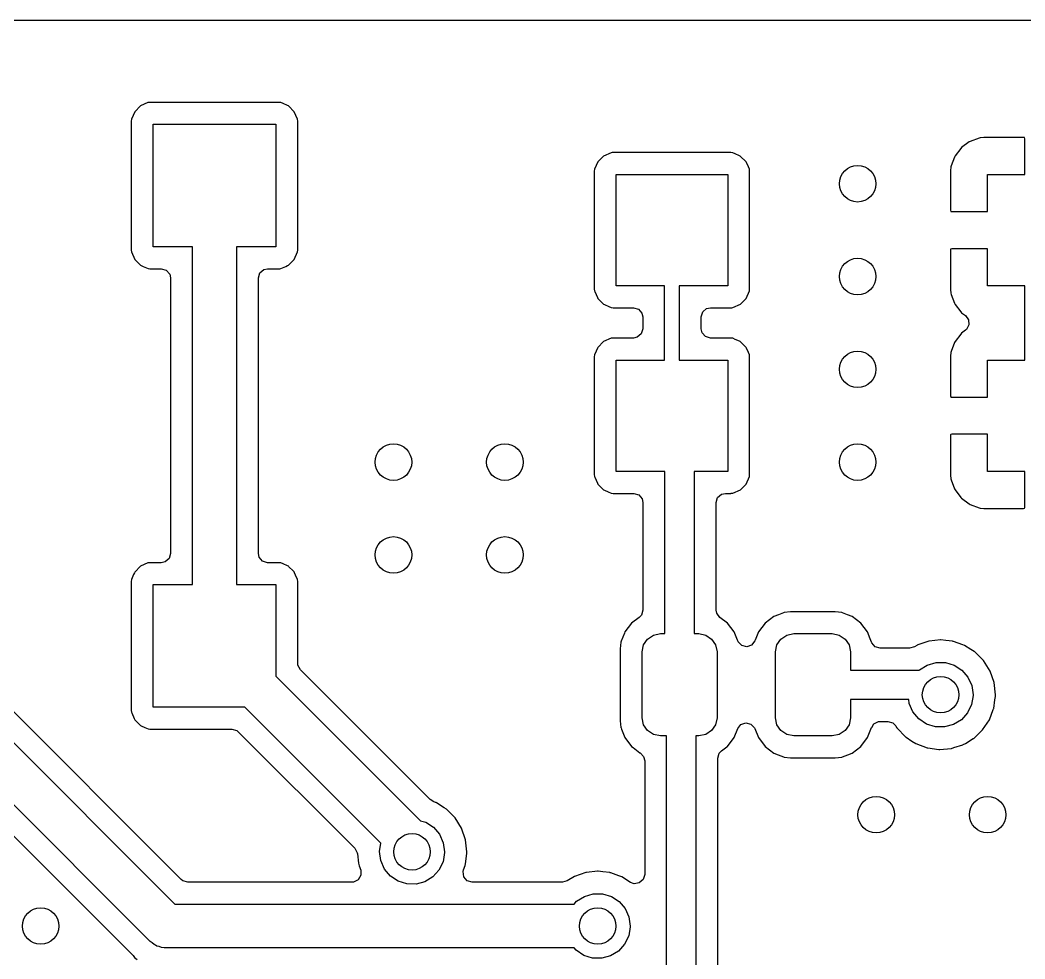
# Model space of a CAD drawing. Extents: x 0.02 to 3.18, y 0.02 to 2.78.
# Drawn here: x 0.829 to 1.37, y 2.272 to 2.778 of the extents above; entities that cross this region are included whole.
import ezdxf

# ---------------------------------------------------------------- set-up
doc = ezdxf.new("R2010")
doc.units = 0
doc.header["$MEASUREMENT"] = 0
doc.layers.add('BLACK', color=7, linetype='CONTINUOUS')

msp = doc.modelspace()

# ---------------------------------------------------------------- linework, layer by layer
at = {"layer": 'BLACK', "linetype": 'CONTINUOUS'}
for p, q in [((0.026772, 2.77819), (3.17323, 2.77819)), ((0.897793, 2.73372), (0.893766, 2.73193)), ((0.898388, 2.73379), (0.897793, 2.73372)), ((0.898679, 2.73383), (0.898388, 2.73379)), ((0.898825, 2.73385), (0.898679, 2.73383)), ((0.898679, 2.73383), (0.898679, 2.73383)), ((0.96834, 2.73385), (0.898825, 2.73385)), ((0.969351, 2.73373), (0.96834, 2.73385)), ((0.97062, 2.73317), (0.969351, 2.73373)), ((0.972964, 2.73213), (0.97062, 2.73317)), ((0.890652, 2.72882), (0.88887, 2.72478)), ((0.893766, 2.73193), (0.890652, 2.72882)), ((0.973382, 2.73195), (0.972964, 2.73213)), ((0.972964, 2.73213), (0.972964, 2.73213)), ((0.976502, 2.72883), (0.973382, 2.73195)), ((0.978291, 2.7248), (0.976502, 2.72883)), ((0.88887, 2.72478), (0.888752, 2.72377)), ((0.888752, 2.72377), (0.888752, 2.65426)), ((0.978413, 2.72377), (0.978291, 2.7248)), ((0.978413, 2.65426), (0.978413, 2.72377)), ((0.900583, 2.65602), (0.900583, 2.72202)), ((0.900583, 2.72202), (0.966583, 2.72202)), ((0.966583, 2.72202), (0.966583, 2.65602)), ((1.34001, 2.71251), (1.336, 2.7095)), ((1.34063, 2.71285), (1.34001, 2.71251)), ((1.34537, 2.71463), (1.34063, 2.71285)), ((1.34597, 2.71477), (1.34537, 2.71463)), ((1.34797, 2.71499), (1.34597, 2.71477)), ((1.34824, 2.715), (1.34797, 2.71499)), ((1.36947, 2.715), (1.34824, 2.715)), ((1.36977, 2.71493), (1.36947, 2.715)), ((1.36982, 2.71489), (1.36977, 2.71493)), ((1.37, 2.71429), (1.36982, 2.71489)), ((1.37, 2.695), (1.37, 2.71429)), ((1.14721, 2.70671), (1.14318, 2.70492)), ((1.14781, 2.70678), (1.14721, 2.70671)), ((1.1481, 2.70681), (1.14781, 2.70678)), ((1.14824, 2.70683), (1.1481, 2.70681)), ((1.1481, 2.70681), (1.1481, 2.70681)), ((1.21176, 2.70683), (1.14824, 2.70683)), ((1.21277, 2.70671), (1.21176, 2.70683)), ((1.21404, 2.70615), (1.21277, 2.70671)), ((1.21638, 2.70512), (1.21404, 2.70615)), ((1.3355, 2.709), (1.33249, 2.70499)), ((1.336, 2.7095), (1.3355, 2.709)), ((1.14007, 2.7018), (1.13829, 2.69777)), ((1.14318, 2.70492), (1.14007, 2.7018)), ((1.2168, 2.70493), (1.21638, 2.70512)), ((1.21638, 2.70512), (1.21638, 2.70512)), ((1.21992, 2.70182), (1.2168, 2.70493)), ((1.2201, 2.7014), (1.21992, 2.70182)), ((1.22116, 2.69903), (1.2201, 2.7014)), ((1.2201, 2.7014), (1.2201, 2.7014)), ((1.33215, 2.70437), (1.33037, 2.69963)), ((1.33249, 2.70499), (1.33215, 2.70437)), ((1.13829, 2.69777), (1.13817, 2.69676)), ((1.13817, 2.69676), (1.13817, 2.63324)), ((1.15, 2.635), (1.15, 2.695)), ((1.15, 2.695), (1.21, 2.695)), ((1.21, 2.695), (1.21, 2.635)), ((1.22171, 2.69779), (1.22116, 2.69903)), ((1.22183, 2.69676), (1.22171, 2.69779)), ((1.22183, 2.63324), (1.22183, 2.69676)), ((1.33001, 2.69703), (1.33, 2.69676)), ((1.33, 2.69676), (1.33, 2.67571)), ((1.33023, 2.69903), (1.33001, 2.69703)), ((1.33037, 2.69963), (1.33023, 2.69903)), ((1.35, 2.675), (1.35, 2.695)), ((1.35, 2.695), (1.37, 2.695)), ((1.33, 2.67571), (1.33018, 2.67511)), ((1.33018, 2.67511), (1.33023, 2.67507)), ((1.33023, 2.67507), (1.33053, 2.675)), ((1.33053, 2.675), (1.35, 2.675)), ((0.888752, 2.65426), (0.888875, 2.65323)), ((0.888875, 2.65323), (0.890664, 2.6492)), ((0.921772, 2.65602), (0.900583, 2.65602)), ((0.921772, 2.47398), (0.921772, 2.65602)), ((0.966583, 2.65602), (0.945394, 2.65602)), ((0.945394, 2.65602), (0.945394, 2.47398)), ((0.976513, 2.64922), (0.978296, 2.65325)), ((0.978296, 2.65325), (0.978413, 2.65426)), ((1.33007, 2.65477), (1.33, 2.65447)), ((1.33, 2.65447), (1.33, 2.63324)), ((1.33011, 2.65482), (1.33007, 2.65477)), ((1.33071, 2.655), (1.33011, 2.65482)), ((1.35, 2.655), (1.33071, 2.655)), ((1.35, 2.635), (1.35, 2.655)), ((0.890664, 2.6492), (0.893783, 2.64608)), ((0.9734, 2.6461), (0.976513, 2.64922)), ((0.893783, 2.64608), (0.894202, 2.6459)), ((0.894202, 2.6459), (0.894202, 2.6459)), ((0.894202, 2.6459), (0.895198, 2.64546)), ((0.895198, 2.64546), (0.897814, 2.6443)), ((0.897814, 2.6443), (0.898825, 2.64419)), ((0.898825, 2.64419), (0.90498, 2.64419)), ((0.90498, 2.64419), (0.907662, 2.6434)), ((0.907662, 2.6434), (0.909493, 2.64129)), ((0.909493, 2.64129), (0.909941, 2.63922)), ((0.957224, 2.63922), (0.958012, 2.64191)), ((0.958012, 2.64191), (0.960124, 2.64374)), ((0.960124, 2.64374), (0.962185, 2.64419)), ((0.962185, 2.64419), (0.96834, 2.64419)), ((0.96834, 2.64419), (0.968486, 2.6442)), ((0.968486, 2.6442), (0.968777, 2.64424)), ((0.968486, 2.6442), (0.968486, 2.6442)), ((0.968777, 2.64424), (0.969372, 2.64431)), ((0.969372, 2.64431), (0.971964, 2.64546)), ((0.971964, 2.64546), (0.972981, 2.64591)), ((0.972981, 2.64591), (0.9734, 2.6461)), ((0.909941, 2.63922), (0.909941, 2.49078)), ((0.957224, 2.49078), (0.957224, 2.63922)), ((1.13817, 2.63324), (1.13829, 2.63221)), ((1.13829, 2.63221), (1.13844, 2.63187)), ((1.13844, 2.63187), (1.13844, 2.63187)), ((1.13844, 2.63187), (1.13989, 2.62862)), ((1.17606, 2.635), (1.15, 2.635)), ((1.17606, 2.595), (1.17606, 2.635)), ((1.21, 2.635), (1.18394, 2.635)), ((1.18394, 2.635), (1.18394, 2.595)), ((1.21993, 2.6282), (1.22171, 2.63223)), ((1.22171, 2.63223), (1.22183, 2.63324)), ((1.33, 2.63324), (1.33001, 2.63297)), ((1.33001, 2.63297), (1.33023, 2.63097)), ((1.33023, 2.63097), (1.33037, 2.63037)), ((1.33037, 2.63037), (1.33215, 2.62563)), ((1.37, 2.635), (1.35, 2.635)), ((1.37, 2.595), (1.37, 2.635)), ((1.13989, 2.62862), (1.14008, 2.62818)), ((1.14008, 2.62818), (1.1432, 2.62507)), ((1.1432, 2.62507), (1.14362, 2.62488)), ((1.14362, 2.62488), (1.14362, 2.62488)), ((1.14362, 2.62488), (1.14596, 2.62385)), ((1.21279, 2.62329), (1.21682, 2.62508)), ((1.21682, 2.62508), (1.21993, 2.6282)), ((1.33215, 2.62563), (1.33249, 2.62501)), ((1.33249, 2.62501), (1.3355, 2.621)), ((1.14596, 2.62385), (1.14723, 2.62329)), ((1.14723, 2.62329), (1.14824, 2.62317)), ((1.14824, 2.62317), (1.15927, 2.62317)), ((1.15927, 2.62317), (1.16195, 2.62238)), ((1.16195, 2.62238), (1.16378, 2.62027)), ((1.16378, 2.62027), (1.16423, 2.61821)), ((1.19577, 2.61821), (1.19656, 2.62089)), ((1.19656, 2.62089), (1.19867, 2.62272)), ((1.19867, 2.62272), (1.20073, 2.62317)), ((1.20073, 2.62317), (1.21176, 2.62317)), ((1.21176, 2.62317), (1.2119, 2.62319)), ((1.2119, 2.62319), (1.21219, 2.62322)), ((1.2119, 2.62319), (1.2119, 2.62319)), ((1.21219, 2.62322), (1.21279, 2.62329)), ((1.3355, 2.621), (1.336, 2.6205)), ((1.336, 2.6205), (1.33804, 2.61897)), ((1.16423, 2.61821), (1.16423, 2.61179)), ((1.19577, 2.61179), (1.19577, 2.61821)), ((1.33804, 2.61897), (1.33971, 2.61673)), ((1.33991, 2.61394), (1.33857, 2.61149)), ((1.33971, 2.61673), (1.33991, 2.61394)), ((1.16344, 2.60911), (1.16133, 2.60728)), ((1.16423, 2.61179), (1.16344, 2.60911)), ((1.19622, 2.60973), (1.19577, 2.61179)), ((1.19805, 2.60762), (1.19622, 2.60973)), ((1.3355, 2.609), (1.33249, 2.60499)), ((1.336, 2.6095), (1.3355, 2.609)), ((1.33804, 2.61103), (1.336, 2.6095)), ((1.33857, 2.61149), (1.33804, 2.61103)), ((1.14318, 2.60492), (1.14007, 2.6018)), ((1.14721, 2.60671), (1.14318, 2.60492)), ((1.14781, 2.60678), (1.14721, 2.60671)), ((1.1481, 2.60681), (1.14781, 2.60678)), ((1.14824, 2.60683), (1.1481, 2.60681)), ((1.1481, 2.60681), (1.1481, 2.60681)), ((1.15927, 2.60683), (1.14824, 2.60683)), ((1.16133, 2.60728), (1.15927, 2.60683)), ((1.20073, 2.60683), (1.19805, 2.60762)), ((1.21176, 2.60683), (1.20073, 2.60683)), ((1.21277, 2.60671), (1.21176, 2.60683)), ((1.21404, 2.60615), (1.21277, 2.60671)), ((1.21638, 2.60512), (1.21404, 2.60615)), ((1.2168, 2.60493), (1.21638, 2.60512)), ((1.21638, 2.60512), (1.21638, 2.60512)), ((1.21992, 2.60182), (1.2168, 2.60493)), ((1.33215, 2.60437), (1.33037, 2.59963)), ((1.33249, 2.60499), (1.33215, 2.60437)), ((1.13829, 2.59777), (1.13817, 2.59676)), ((1.13919, 2.5998), (1.13829, 2.59777)), ((1.13988, 2.60138), (1.13919, 2.5998)), ((1.14007, 2.6018), (1.13988, 2.60138)), ((1.13988, 2.60138), (1.13988, 2.60138)), ((1.2201, 2.6014), (1.21992, 2.60182)), ((1.22116, 2.59903), (1.2201, 2.6014)), ((1.2201, 2.6014), (1.2201, 2.6014)), ((1.22171, 2.59779), (1.22116, 2.59903)), ((1.22183, 2.59676), (1.22171, 2.59779)), ((1.33023, 2.59903), (1.33001, 2.59703)), ((1.33037, 2.59963), (1.33023, 2.59903)), ((1.13817, 2.59676), (1.13817, 2.53324)), ((1.15, 2.535), (1.15, 2.595)), ((1.15, 2.595), (1.17606, 2.595)), ((1.18394, 2.595), (1.21, 2.595)), ((1.21, 2.595), (1.21, 2.535)), ((1.22183, 2.53324), (1.22183, 2.59676)), ((1.33001, 2.59703), (1.33, 2.59676)), ((1.33, 2.59676), (1.33, 2.57571)), ((1.35, 2.575), (1.35, 2.595)), ((1.35, 2.595), (1.37, 2.595)), ((1.33, 2.57571), (1.33018, 2.57511)), ((1.33018, 2.57511), (1.33023, 2.57507)), ((1.33023, 2.57507), (1.33053, 2.575)), ((1.33053, 2.575), (1.35, 2.575)), ((1.33007, 2.55477), (1.33, 2.55447)), ((1.33, 2.55447), (1.33, 2.53324)), ((1.33011, 2.55482), (1.33007, 2.55477)), ((1.33071, 2.555), (1.33011, 2.55482)), ((1.35, 2.555), (1.33071, 2.555)), ((1.35, 2.535), (1.35, 2.555)), ((1.13817, 2.53324), (1.13829, 2.53221)), ((1.1762, 2.535), (1.15, 2.535)), ((1.1762, 2.44756), (1.1762, 2.535)), ((1.21, 2.535), (1.19195, 2.535)), ((1.19195, 2.535), (1.19195, 2.44756)), ((1.22171, 2.53223), (1.22183, 2.53324)), ((1.22183, 2.53324), (1.22183, 2.53324)), ((1.33, 2.53324), (1.33001, 2.53297)), ((1.33001, 2.53297), (1.33023, 2.53097)), ((1.37, 2.535), (1.35, 2.535)), ((1.37, 2.51553), (1.37, 2.535)), ((1.13829, 2.53221), (1.13844, 2.53187)), ((1.13844, 2.53187), (1.13844, 2.53187)), ((1.13844, 2.53187), (1.13989, 2.52862)), ((1.13989, 2.52862), (1.14008, 2.52818)), ((1.14008, 2.52818), (1.1432, 2.52507)), ((1.21682, 2.52508), (1.21993, 2.5282)), ((1.21993, 2.5282), (1.22171, 2.53223)), ((1.33023, 2.53097), (1.33037, 2.53037)), ((1.33037, 2.53037), (1.33215, 2.52563)), ((1.1432, 2.52507), (1.14362, 2.52488)), ((1.14362, 2.52488), (1.14362, 2.52488)), ((1.14362, 2.52488), (1.1456, 2.52401)), ((1.1456, 2.52401), (1.14723, 2.52329)), ((1.14723, 2.52329), (1.14824, 2.52317)), ((1.14824, 2.52317), (1.15941, 2.52317)), ((1.15941, 2.52317), (1.16209, 2.52238)), ((1.16209, 2.52238), (1.16392, 2.52027)), ((1.20457, 2.52089), (1.20668, 2.52272)), ((1.20668, 2.52272), (1.20874, 2.52317)), ((1.20874, 2.52317), (1.21176, 2.52317)), ((1.21176, 2.52317), (1.2119, 2.52319)), ((1.2119, 2.52319), (1.21219, 2.52322)), ((1.2119, 2.52319), (1.2119, 2.52319)), ((1.21219, 2.52322), (1.21279, 2.52329)), ((1.21279, 2.52329), (1.21682, 2.52508)), ((1.33215, 2.52563), (1.33249, 2.52501)), ((1.33249, 2.52501), (1.3355, 2.521)), ((1.16392, 2.52027), (1.16437, 2.51821)), ((1.16437, 2.51821), (1.16437, 2.46028)), ((1.20378, 2.51821), (1.20457, 2.52089)), ((1.20378, 2.46028), (1.20378, 2.51821)), ((1.3355, 2.521), (1.336, 2.5205)), ((1.336, 2.5205), (1.34001, 2.51749)), ((1.34001, 2.51749), (1.34063, 2.51715)), ((1.34063, 2.51715), (1.34537, 2.51537)), ((1.34537, 2.51537), (1.34597, 2.51523)), ((1.34597, 2.51523), (1.34797, 2.51501)), ((1.34797, 2.51501), (1.34824, 2.515)), ((1.34824, 2.515), (1.36929, 2.515)), ((1.36929, 2.515), (1.36989, 2.51518)), ((1.36989, 2.51518), (1.36993, 2.51523)), ((1.36993, 2.51523), (1.37, 2.51553)), ((0.909941, 2.49078), (0.909153, 2.48809)), ((0.957673, 2.48871), (0.957224, 2.49078)), ((0.897793, 2.48569), (0.893766, 2.4839)), ((0.898388, 2.48576), (0.897793, 2.48569)), ((0.898679, 2.4858), (0.898388, 2.48576)), ((0.898825, 2.48581), (0.898679, 2.4858)), ((0.898679, 2.4858), (0.898679, 2.4858)), ((0.90498, 2.48581), (0.898825, 2.48581)), ((0.907041, 2.48626), (0.90498, 2.48581)), ((0.909153, 2.48809), (0.907041, 2.48626)), ((0.959503, 2.4866), (0.957673, 2.48871)), ((0.962185, 2.48581), (0.959503, 2.4866)), ((0.96834, 2.48581), (0.962185, 2.48581)), ((0.969351, 2.4857), (0.96834, 2.48581)), ((0.97062, 2.48514), (0.969351, 2.4857)), ((0.972964, 2.4841), (0.97062, 2.48514)), ((0.973382, 2.48392), (0.972964, 2.4841)), ((0.972964, 2.4841), (0.972964, 2.4841)), ((0.890028, 2.47937), (0.88887, 2.47675)), ((0.890467, 2.48037), (0.890028, 2.47937)), ((0.890652, 2.48078), (0.890467, 2.48037)), ((0.890467, 2.48037), (0.890467, 2.48037)), ((0.893766, 2.4839), (0.890652, 2.48078)), ((0.973706, 2.48359), (0.973382, 2.48392)), ((0.975921, 2.48138), (0.973706, 2.48359)), ((0.976502, 2.4808), (0.975921, 2.48138)), ((0.976688, 2.48038), (0.976502, 2.4808)), ((0.977282, 2.47904), (0.976688, 2.48038)), ((0.978291, 2.47677), (0.977282, 2.47904)), ((0.88887, 2.47675), (0.888752, 2.47574)), ((0.888752, 2.47574), (0.888752, 2.40623)), ((0.900583, 2.40798), (0.900583, 2.47398)), ((0.900583, 2.47398), (0.921772, 2.47398)), ((0.945394, 2.47398), (0.966583, 2.47398)), ((0.966583, 2.47398), (0.966583, 2.42469)), ((0.978413, 2.47574), (0.978291, 2.47677)), ((0.978413, 2.43164), (0.978413, 2.47574)), ((1.16358, 2.4576), (1.16241, 2.45633)), ((1.16437, 2.46028), (1.16358, 2.4576)), ((1.20408, 2.45858), (1.20378, 2.46028)), ((1.20574, 2.45633), (1.20408, 2.45858)), ((1.2374, 2.45778), (1.23485, 2.45678)), ((1.24008, 2.45884), (1.2374, 2.45778)), ((1.24037, 2.45896), (1.24008, 2.45884)), ((1.24008, 2.45884), (1.24008, 2.45884)), ((1.24391, 2.45939), (1.24037, 2.45896)), ((1.26794, 2.45939), (1.24391, 2.45939)), ((1.27148, 2.45896), (1.26794, 2.45939)), ((1.27177, 2.45884), (1.27148, 2.45896)), ((1.27445, 2.45778), (1.27177, 2.45884)), ((1.27177, 2.45884), (1.27177, 2.45884)), ((1.277, 2.45678), (1.27445, 2.45778)), ((1.15827, 2.45319), (1.15468, 2.44846)), ((1.16241, 2.45633), (1.15827, 2.45319)), ((1.20988, 2.45319), (1.20574, 2.45633)), ((1.21347, 2.44846), (1.20988, 2.45319)), ((1.23012, 2.45319), (1.22653, 2.44846)), ((1.23485, 2.45678), (1.23012, 2.45319)), ((1.28173, 2.45319), (1.277, 2.45678)), ((1.28532, 2.44846), (1.28173, 2.45319)), ((1.15442, 2.44781), (1.15269, 2.44344)), ((1.15468, 2.44846), (1.15442, 2.44781)), ((1.16678, 2.44468), (1.16997, 2.44681)), ((1.16997, 2.44681), (1.17374, 2.44756)), ((1.17374, 2.44756), (1.1762, 2.44756)), ((1.19195, 2.44756), (1.19441, 2.44756)), ((1.19441, 2.44756), (1.19818, 2.44681)), ((1.19818, 2.44681), (1.20137, 2.44468)), ((1.21523, 2.444), (1.21347, 2.44846)), ((1.22653, 2.44846), (1.22477, 2.444)), ((1.23863, 2.44468), (1.24182, 2.44681)), ((1.24182, 2.44681), (1.24559, 2.44756)), ((1.24559, 2.44756), (1.26626, 2.44756)), ((1.26626, 2.44756), (1.27003, 2.44681)), ((1.27003, 2.44681), (1.27322, 2.44468)), ((1.28679, 2.44473), (1.28532, 2.44846)), ((1.15249, 2.44293), (1.15207, 2.4394)), ((1.15269, 2.44344), (1.15249, 2.44293)), ((1.1639, 2.43772), (1.16465, 2.44148)), ((1.16465, 2.44148), (1.16678, 2.44468)), ((1.20137, 2.44468), (1.2035, 2.44148)), ((1.2035, 2.44148), (1.20425, 2.43772)), ((1.21539, 2.44361), (1.21523, 2.444)), ((1.2156, 2.44315), (1.21539, 2.44361)), ((1.21754, 2.44113), (1.2156, 2.44315)), ((1.22025, 2.44048), (1.21754, 2.44113)), ((1.22289, 2.44141), (1.22025, 2.44048)), ((1.22461, 2.44361), (1.22289, 2.44141)), ((1.22477, 2.444), (1.22461, 2.44361)), ((1.23575, 2.43772), (1.2365, 2.44148)), ((1.2365, 2.44148), (1.23863, 2.44468)), ((1.27322, 2.44468), (1.27535, 2.44148)), ((1.27535, 2.44148), (1.2761, 2.43772)), ((1.28751, 2.44293), (1.28679, 2.44473)), ((1.28763, 2.4426), (1.28751, 2.44294)), ((1.28751, 2.44294), (1.28751, 2.44293)), ((1.28946, 2.44049), (1.28763, 2.4426)), ((1.31185, 2.44125), (1.31054, 2.44044)), ((1.31209, 2.44139), (1.31185, 2.44125)), ((1.31185, 2.44125), (1.31185, 2.44125)), ((1.31235, 2.44148), (1.31209, 2.44139)), ((1.31615, 2.44277), (1.31235, 2.44148)), ((1.31235, 2.44148), (1.31235, 2.44148)), ((1.31832, 2.44351), (1.31615, 2.44277)), ((1.3186, 2.44354), (1.31832, 2.44351)), ((1.3246, 2.44417), (1.3186, 2.44354)), ((1.3186, 2.44354), (1.3186, 2.44354)), ((1.32487, 2.4442), (1.3246, 2.44417)), ((1.3246, 2.44417), (1.3246, 2.44417)), ((1.32752, 2.44389), (1.32487, 2.4442)), ((1.33114, 2.44345), (1.32752, 2.44389)), ((1.33141, 2.44342), (1.33114, 2.44345)), ((1.33114, 2.44345), (1.33114, 2.44345)), ((1.33167, 2.44333), (1.33141, 2.44342)), ((1.33664, 2.44156), (1.33167, 2.44333)), ((1.33167, 2.44333), (1.33167, 2.44333)), ((1.33761, 2.44121), (1.33664, 2.44156)), ((1.341, 2.43906), (1.33761, 2.44121)), ((1.15207, 2.4394), (1.15207, 2.4006)), ((1.1639, 2.40228), (1.1639, 2.43772)), ((1.20425, 2.43772), (1.20425, 2.40228)), ((1.23575, 2.40228), (1.23575, 2.43772)), ((1.2761, 2.43772), (1.2761, 2.42787)), ((1.29214, 2.4397), (1.28946, 2.44049)), ((1.30795, 2.4397), (1.29214, 2.4397)), ((1.31054, 2.44044), (1.30795, 2.4397)), ((1.34277, 2.43794), (1.341, 2.43906)), ((1.34317, 2.43768), (1.34277, 2.43794)), ((1.34781, 2.43301), (1.34317, 2.43768)), ((0.978527, 2.43059), (0.978413, 2.43164)), ((0.979866, 2.42814), (0.978527, 2.43059)), ((1.31331, 2.42801), (1.31751, 2.43066)), ((1.31751, 2.43066), (1.32229, 2.43202)), ((1.32229, 2.43202), (1.32726, 2.43199)), ((1.32726, 2.43199), (1.33201, 2.43057)), ((1.33201, 2.43057), (1.33618, 2.42787)), ((1.3513, 2.42743), (1.34781, 2.43301)), ((0.789417, 2.42469), (0.912294, 2.30181)), ((0.915741, 2.31509), (0.802701, 2.42814)), ((0.966583, 2.42469), (1.04452, 2.34675)), ((1.04984, 2.35816), (0.979866, 2.42814)), ((1.2761, 2.42787), (1.31319, 2.42787)), ((1.31319, 2.42787), (1.31331, 2.42801)), ((1.33618, 2.42787), (1.33943, 2.4241)), ((1.35347, 2.42121), (1.3513, 2.42743)), ((1.33943, 2.4241), (1.34148, 2.41958)), ((1.34148, 2.41958), (1.34219, 2.41467)), ((1.3542, 2.41467), (1.35347, 2.42121)), ((1.34218, 2.41424), (1.34136, 2.40934)), ((1.34219, 2.41467), (1.34218, 2.41424)), ((1.35391, 2.41186), (1.35417, 2.41369)), ((1.35417, 2.41369), (1.35419, 2.41384)), ((1.35417, 2.41369), (1.35417, 2.41369)), ((1.35419, 2.41384), (1.3542, 2.41467)), ((1.30751, 2.41213), (1.2761, 2.41213)), ((1.2761, 2.41213), (1.2761, 2.40228)), ((1.30779, 2.40995), (1.30751, 2.41213)), ((1.30979, 2.40541), (1.30779, 2.40995)), ((1.34136, 2.40934), (1.33919, 2.40487)), ((1.35327, 2.40732), (1.35391, 2.41186)), ((0.89905, 2.28165), (0.772714, 2.40798)), ((0.888752, 2.40623), (0.888875, 2.4052)), ((0.888875, 2.4052), (0.889026, 2.40485)), ((0.889026, 2.40485), (0.889026, 2.40485)), ((0.889026, 2.40485), (0.890392, 2.40178)), ((0.949879, 2.40798), (0.900583, 2.40798)), ((1.02318, 2.33469), (0.949879, 2.40798)), ((1.31299, 2.40161), (1.30979, 2.40541)), ((1.33919, 2.40487), (1.33586, 2.40119)), ((1.35094, 2.40116), (1.353, 2.40661)), ((1.353, 2.40661), (1.35318, 2.40706)), ((1.35318, 2.40706), (1.35327, 2.40732)), ((1.35318, 2.40706), (1.35318, 2.40706)), ((0.890392, 2.40178), (0.890664, 2.40117)), ((0.890664, 2.40117), (0.890988, 2.40084)), ((0.890988, 2.40084), (0.890988, 2.40084)), ((0.890988, 2.40084), (0.891617, 2.40022)), ((0.891617, 2.40022), (0.893783, 2.39805)), ((0.893783, 2.39805), (0.894202, 2.39787)), ((0.894202, 2.39787), (0.894202, 2.39787)), ((0.894202, 2.39787), (0.896019, 2.39707)), ((1.15207, 2.4006), (1.15249, 2.39707)), ((1.16465, 2.39852), (1.1639, 2.40228)), ((1.16678, 2.39532), (1.16465, 2.39852)), ((1.2035, 2.39852), (1.20137, 2.39532)), ((1.20425, 2.40228), (1.2035, 2.39852)), ((1.21539, 2.39639), (1.21711, 2.39859)), ((1.21711, 2.39859), (1.21975, 2.39952)), ((1.21975, 2.39952), (1.22246, 2.39887)), ((1.22246, 2.39887), (1.2244, 2.39685)), ((1.2365, 2.39852), (1.23575, 2.40228)), ((1.23863, 2.39532), (1.2365, 2.39852)), ((1.27535, 2.39852), (1.27322, 2.39532)), ((1.2761, 2.40228), (1.27535, 2.39852)), ((1.28761, 2.39702), (1.28876, 2.39896)), ((1.28876, 2.39896), (1.29126, 2.40022)), ((1.29126, 2.40022), (1.29214, 2.4003)), ((1.29214, 2.4003), (1.29626, 2.4003)), ((1.29626, 2.4003), (1.29894, 2.39951)), ((1.29894, 2.39951), (1.3005, 2.3979)), ((1.3005, 2.3979), (1.30101, 2.39707)), ((1.31712, 2.39885), (1.31299, 2.40161)), ((1.32186, 2.39737), (1.31712, 2.39885)), ((1.32683, 2.39728), (1.32186, 2.39737)), ((1.33162, 2.39859), (1.32683, 2.39728)), ((1.33586, 2.40119), (1.33162, 2.39859)), ((1.34729, 2.39568), (1.35094, 2.40116)), ((0.769267, 2.3947), (0.889358, 2.27461)), ((0.896019, 2.39707), (0.897814, 2.39627)), ((0.897814, 2.39627), (0.898825, 2.39615)), ((0.898825, 2.39615), (0.942924, 2.39615)), ((0.942924, 2.39615), (0.945606, 2.39537)), ((0.945606, 2.39537), (0.946432, 2.3947)), ((0.946432, 2.3947), (1.00918, 2.33195)), ((1.15249, 2.39707), (1.15261, 2.39677)), ((1.15261, 2.39677), (1.15261, 2.39677)), ((1.15261, 2.39677), (1.15286, 2.39615)), ((1.15286, 2.39615), (1.15468, 2.39154)), ((1.16997, 2.39319), (1.16678, 2.39532)), ((1.17374, 2.39244), (1.16997, 2.39319)), ((1.17713, 2.39244), (1.17374, 2.39244)), ((1.17713, 2.095), (1.17713, 2.39244)), ((1.19441, 2.39244), (1.19287, 2.39244)), ((1.19287, 2.39244), (1.19287, 2.09826)), ((1.19818, 2.39319), (1.19441, 2.39244)), ((1.20137, 2.39532), (1.19818, 2.39319)), ((1.21347, 2.39154), (1.21539, 2.39639)), ((1.2244, 2.39685), (1.22461, 2.39639)), ((1.22461, 2.39639), (1.22653, 2.39154)), ((1.24182, 2.39319), (1.23863, 2.39532)), ((1.24559, 2.39244), (1.24182, 2.39319)), ((1.26626, 2.39244), (1.24559, 2.39244)), ((1.27003, 2.39319), (1.26626, 2.39244)), ((1.27322, 2.39532), (1.27003, 2.39319)), ((1.28532, 2.39154), (1.28751, 2.39707)), ((1.28751, 2.39707), (1.28761, 2.39702)), ((1.30101, 2.39707), (1.30104, 2.39702)), ((1.30104, 2.39702), (1.30126, 2.39664)), ((1.30126, 2.39664), (1.30584, 2.39191)), ((1.34252, 2.39114), (1.34729, 2.39568)), ((1.15468, 2.39154), (1.15827, 2.38681)), ((1.15827, 2.38681), (1.15902, 2.38624)), ((1.20667, 2.38438), (1.20961, 2.38661)), ((1.20961, 2.38661), (1.20988, 2.38681)), ((1.20961, 2.38661), (1.20961, 2.38661)), ((1.20988, 2.38681), (1.21347, 2.39154)), ((1.22653, 2.39154), (1.23012, 2.38681)), ((1.23012, 2.38681), (1.23485, 2.38322)), ((1.277, 2.38322), (1.28173, 2.38681)), ((1.28173, 2.38681), (1.28532, 2.39154)), ((1.30584, 2.39191), (1.30607, 2.39176)), ((1.30607, 2.39176), (1.30607, 2.39176)), ((1.30607, 2.39176), (1.30924, 2.38968)), ((1.30924, 2.38968), (1.31135, 2.3883)), ((1.31135, 2.3883), (1.31752, 2.38601)), ((1.33186, 2.38614), (1.3366, 2.38768)), ((1.3366, 2.38768), (1.33687, 2.38777)), ((1.3366, 2.38768), (1.3366, 2.38768)), ((1.33687, 2.38777), (1.33802, 2.38845)), ((1.33802, 2.38845), (1.34229, 2.391)), ((1.34229, 2.391), (1.34252, 2.39114)), ((1.34229, 2.391), (1.34229, 2.391)), ((1.15902, 2.38624), (1.16273, 2.38343)), ((1.16273, 2.38343), (1.16273, 2.38343)), ((1.16273, 2.38343), (1.1628, 2.38338)), ((1.1628, 2.38338), (1.163, 2.38322)), ((1.163, 2.38322), (1.16298, 2.38319)), ((1.16298, 2.38319), (1.16472, 2.3814)), ((1.16472, 2.3814), (1.1653, 2.37908)), ((1.2047, 2.38042), (1.20549, 2.38311)), ((1.20549, 2.38311), (1.20667, 2.38438)), ((1.23485, 2.38322), (1.23715, 2.38232)), ((1.23715, 2.38232), (1.24008, 2.38116)), ((1.24008, 2.38116), (1.24008, 2.38116)), ((1.24008, 2.38116), (1.24037, 2.38104)), ((1.27148, 2.38104), (1.27177, 2.38116)), ((1.27177, 2.38116), (1.2747, 2.38232)), ((1.27177, 2.38116), (1.27177, 2.38116)), ((1.2747, 2.38232), (1.277, 2.38322)), ((1.31752, 2.38601), (1.3178, 2.38597)), ((1.3178, 2.38597), (1.3178, 2.38597)), ((1.3178, 2.38597), (1.32377, 2.38517)), ((1.32377, 2.38517), (1.32377, 2.38517)), ((1.32377, 2.38517), (1.32405, 2.38514)), ((1.32405, 2.38514), (1.32432, 2.38516)), ((1.32432, 2.38516), (1.33033, 2.38571)), ((1.32432, 2.38516), (1.32432, 2.38516)), ((1.33033, 2.38571), (1.3306, 2.38573)), ((1.3306, 2.38573), (1.33186, 2.38614)), ((1.1653, 2.37908), (1.1653, 2.31773)), ((1.2047, 2.10522), (1.2047, 2.38042)), ((1.24037, 2.38104), (1.24391, 2.38061)), ((1.24391, 2.38061), (1.26794, 2.38061)), ((1.26794, 2.38061), (1.27148, 2.38104)), ((1.05168, 2.357), (1.04984, 2.35816)), ((1.05269, 2.35664), (1.05168, 2.357)), ((1.05295, 2.35655), (1.05269, 2.35664)), ((1.05269, 2.35664), (1.05269, 2.35664)), ((1.05318, 2.3564), (1.05295, 2.35655)), ((1.05733, 2.35377), (1.05318, 2.3564)), ((1.05851, 2.35302), (1.05733, 2.35377)), ((1.0587, 2.35282), (1.05851, 2.35302)), ((1.06137, 2.35014), (1.0587, 2.35282)), ((1.06315, 2.34835), (1.06137, 2.35014)), ((1.04452, 2.34675), (1.04735, 2.3459)), ((1.04735, 2.3459), (1.05152, 2.3432)), ((1.06664, 2.34276), (1.06315, 2.34835)), ((1.05152, 2.3432), (1.05476, 2.33944)), ((1.05476, 2.33944), (1.05682, 2.33492)), ((1.0688, 2.33654), (1.06664, 2.34276)), ((1.02248, 2.33021), (1.02318, 2.33469)), ((1.05682, 2.33492), (1.05752, 2.33)), ((1.06954, 2.33), (1.0688, 2.33654)), ((1.00918, 2.33195), (1.01052, 2.3295)), ((1.01052, 2.3295), (1.01061, 2.32893)), ((1.01061, 2.32893), (1.01111, 2.32386)), ((1.02313, 2.32529), (1.02248, 2.33021)), ((1.05751, 2.32957), (1.05669, 2.32467)), ((1.05752, 2.33), (1.05751, 2.32957)), ((1.06874, 2.3236), (1.0695, 2.32902)), ((1.0695, 2.32902), (1.06952, 2.32918)), ((1.0695, 2.32902), (1.0695, 2.32902)), ((1.06952, 2.32918), (1.06954, 2.33)), ((1.01111, 2.32386), (1.0116, 2.3224)), ((1.0116, 2.3224), (1.01234, 2.32017)), ((1.02513, 2.32074), (1.02313, 2.32529)), ((1.05669, 2.32467), (1.05452, 2.3202)), ((1.06774, 2.32036), (1.06861, 2.32265)), ((1.06861, 2.32265), (1.06874, 2.3236)), ((1.01244, 2.31737), (1.01101, 2.31497)), ((1.01234, 2.32017), (1.01244, 2.31737)), ((1.02832, 2.31694), (1.02513, 2.32074)), ((1.03246, 2.31419), (1.02832, 2.31694)), ((1.05119, 2.31652), (1.04696, 2.31392)), ((1.05452, 2.3202), (1.05119, 2.31652)), ((1.06747, 2.31931), (1.06774, 2.32036)), ((1.06786, 2.31654), (1.06747, 2.31931)), ((1.06969, 2.31443), (1.06786, 2.31654)), ((1.12742, 2.31673), (1.12361, 2.31438)), ((1.13366, 2.31885), (1.12742, 2.31673)), ((1.13393, 2.31888), (1.13366, 2.31885)), ((1.13993, 2.31951), (1.13393, 2.31888)), ((1.13393, 2.31888), (1.13393, 2.31888)), ((1.14021, 2.31954), (1.13993, 2.31951)), ((1.13993, 2.31951), (1.13993, 2.31951)), ((1.14285, 2.31922), (1.14021, 2.31954)), ((1.14647, 2.31879), (1.14285, 2.31922)), ((1.14674, 2.31876), (1.14647, 2.31879)), ((1.14647, 2.31879), (1.14647, 2.31879)), ((1.14701, 2.31866), (1.14674, 2.31876)), ((1.15134, 2.31712), (1.14701, 2.31866)), ((1.14701, 2.31866), (1.14701, 2.31866)), ((1.15295, 2.31655), (1.15134, 2.31712)), ((1.15768, 2.31355), (1.15295, 2.31655)), ((1.1653, 2.31773), (1.16451, 2.31505)), ((0.916567, 2.31443), (0.915741, 2.31509)), ((0.919249, 2.31364), (0.916567, 2.31443)), ((1.00763, 2.31364), (0.919249, 2.31364)), ((1.00851, 2.31372), (1.00763, 2.31364)), ((1.01101, 2.31497), (1.00851, 2.31372)), ((1.0372, 2.31271), (1.03246, 2.31419)), ((1.04217, 2.31261), (1.0372, 2.31271)), ((1.04696, 2.31392), (1.04217, 2.31261)), ((1.07238, 2.31364), (1.06969, 2.31443)), ((1.12101, 2.31364), (1.07238, 2.31364)), ((1.12361, 2.31438), (1.12101, 2.31364)), ((1.15963, 2.31282), (1.15768, 2.31355)), ((1.1624, 2.31322), (1.15963, 2.31282)), ((1.16451, 2.31505), (1.1624, 2.31322)), ((1.12865, 2.30334), (1.13285, 2.30599)), ((1.13285, 2.30599), (1.13762, 2.30736)), ((1.13762, 2.30736), (1.14259, 2.30733)), ((1.14259, 2.30733), (1.14735, 2.3059)), ((1.14735, 2.3059), (1.15152, 2.3032)), ((0.912294, 2.30181), (1.12729, 2.30181)), ((1.12729, 2.30181), (1.12865, 2.30334)), ((1.15152, 2.3032), (1.15476, 2.29944)), ((1.15476, 2.29944), (1.15682, 2.29492)), ((1.15682, 2.29492), (1.15752, 2.29)), ((1.15751, 2.28957), (1.15669, 2.28467)), ((1.15752, 2.29), (1.15751, 2.28957)), ((1.15669, 2.28467), (1.15452, 2.2802)), ((0.90013, 2.28091), (0.89905, 2.28165)), ((0.90109, 2.28002), (0.90013, 2.28091)), ((0.901899, 2.27969), (0.90109, 2.28002)), ((0.902616, 2.2792), (0.901899, 2.27969)), ((0.903891, 2.2789), (0.902616, 2.2792)), ((0.905107, 2.27841), (0.903891, 2.2789)), ((0.90652, 2.27828), (0.905107, 2.27841)), ((1.15452, 2.2802), (1.15119, 2.27652)), ((0.889358, 2.27461), (0.889786, 2.27412)), ((0.889786, 2.27412), (0.89054, 2.27314)), ((0.89054, 2.27314), (0.892052, 2.27198)), ((0.906825, 2.2782), (0.90652, 2.27828)), ((0.907006, 2.27823), (0.906825, 2.2782)), ((0.907402, 2.27819), (0.907006, 2.27823)), ((1.12727, 2.27819), (0.907402, 2.27819)), ((1.12832, 2.27694), (1.12727, 2.27819)), ((1.13246, 2.27419), (1.12832, 2.27694)), ((1.1372, 2.27271), (1.13246, 2.27419)), ((1.14696, 2.27392), (1.14217, 2.27261)), ((1.15119, 2.27652), (1.14696, 2.27392)), ((1.14217, 2.27261), (1.1372, 2.27271))]:
    msp.add_line(p, q, dxfattribs=at)
at = {"layer": 'BLACK'}
for centre in [(1.28, 2.69), (1.28, 2.64), (1.28, 2.59), (1.03, 2.54), (1.09, 2.54), (1.28, 2.54), (1.03, 2.49), (1.09, 2.49), (1.32467, 2.41467), (1.29, 2.35), (1.35, 2.35), (1.04, 2.33), (0.84, 2.29), (1.14, 2.29)]:
    msp.add_circle(centre, 0.009843, dxfattribs=at)

doc.saveas('drawing.dxf')
